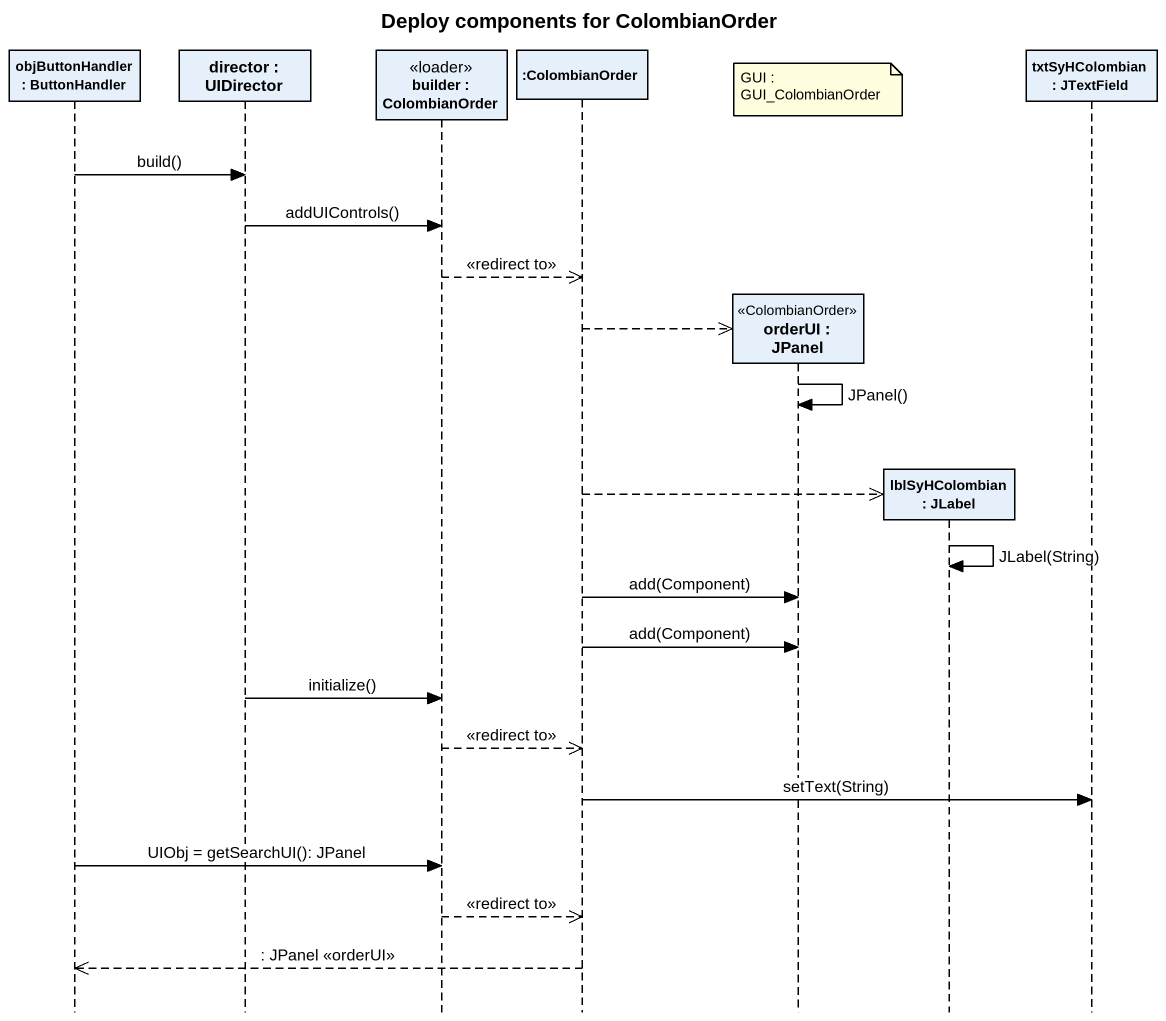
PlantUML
@startuml
title Deploy components for ColombianOrder
hide footbox
participant "objButtonHandler : ButtonHandler" as objButtonHandler
participant "director : UIDirector" as director
participant "builder : ColombianOrder" as builder <<loader>>
participant ":ColombianOrder" as ColombianOrder
participant "orderUI : JPanel" as orderUI <<ColombianOrder>>
participant "lblSyHColombian : JLabel" as lblSyHColombian
participant "txtSyHColombian : JTextField" as txtSyHColombian

note over orderUI : GUI : GUI_ColombianOrder
objButtonHandler -> director : build()
director -> builder : addUIControls()
builder -->> ColombianOrder : <<redirect to>>
ColombianOrder -->> orderUI **
orderUI -> orderUI : JPanel()
ColombianOrder -->> lblSyHColombian **
lblSyHColombian -> lblSyHColombian : JLabel(String)
ColombianOrder -> orderUI : add(Component)
ColombianOrder -> orderUI : add(Component)
director -> builder : initialize()
builder -->> ColombianOrder : <<redirect to>>
ColombianOrder -> txtSyHColombian : setText(String)
objButtonHandler -> builder : UIObj = getSearchUI(): JPanel
builder -->> ColombianOrder : <<redirect to>>
ColombianOrder -->> objButtonHandler : : JPanel <<orderUI>>
@enduml
